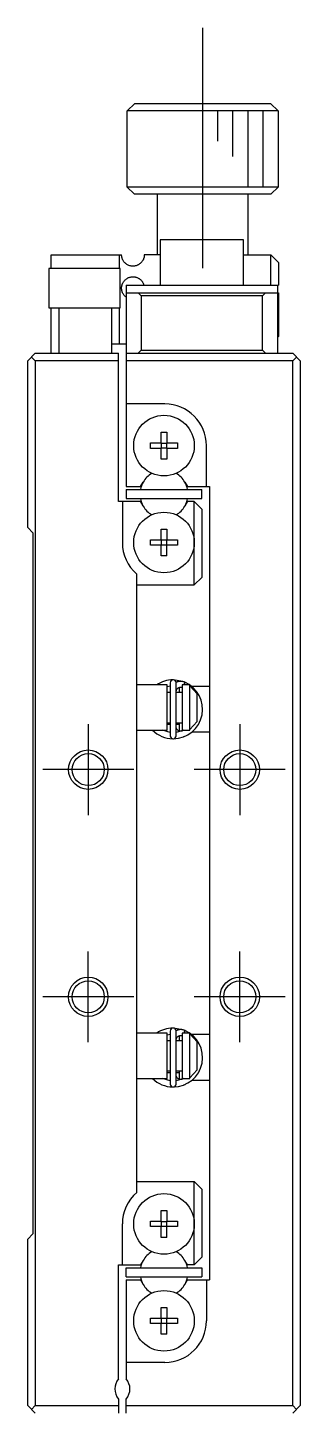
# Model space of a CAD drawing. Extents: x 0 to 292, y -8 to 206.
# Drawn here: x 0 to 18, y 75.1 to 166.5 of the extents above; entities that cross this region are included whole.
import ezdxf

# ---------------------------------------------------------------- set-up
doc = ezdxf.new("R2010")
doc.units = 0
doc.header["$LTSCALE"] = 0.5
doc.linetypes.add('CENTER', pattern=[50.8, 31.75, -6.35, 6.35, -6.35])
for name, color, linetype in [('MSM_CENTER', 1, 'CENTER'), ('MSM_CONTINUOUS', 7, 'CONTINUOUS'), ('MSM_NARROW', 5, 'CONTINUOUS')]:
    doc.layers.add(name, color=color, linetype=linetype)

msp = doc.modelspace()

# ---------------------------------------------------------------- linework, layer by layer
at = {"layer": 'MSM_CENTER'}
for p, q in [((11.55, 166.5), (11.55, 150.5)), ((4, 120.500001), (4, 114.499999)), ((14, 120.500001), (14, 114.499999)), ((7.000002, 117.5), (0.999999, 117.5)), ((17.000002, 117.5), (10.999999, 117.5)), ((4, 99.499999), (4, 105.500001)), ((14, 99.499999), (14, 105.500001)), ((7.000002, 102.5), (0.999999, 102.5)), ((17.000002, 102.5), (10.999999, 102.5))]:
    msp.add_line(p, q, dxfattribs=at)
at = {"layer": 'MSM_CONTINUOUS'}
for p, q in [((6.566026, 161), (7.067813, 161.5)), ((6.566026, 160.5), (6.566026, 161)), ((16.533974, 161), (6.566026, 161)), ((7.067813, 161.5), (16.032187, 161.5)), ((16.032187, 161.5), (16.533974, 161)), ((16.533974, 161), (16.533974, 160.5)), ((6.55, 160.5), (6.566026, 160.5)), ((6.55, 160.5), (6.55, 156)), ((16.533974, 160.5), (16.55, 160.5)), ((16.55, 156), (16.55, 160.5)), ((6.55, 156), (16.55, 156)), ((6.55, 156), (7.05, 155.5)), ((16.05, 155.5), (7.05, 155.5)), ((8.55, 155.5), (8.55, 151.5)), ((14.55, 151.5), (14.55, 155.5)), ((16.05, 155.5), (16.55, 156)), ((14.25, 152.5), (8.75, 152.5)), ((8.75, 152.5), (8.75, 149.5)), ((14.25, 149.5), (14.25, 152.5)), ((1.55, 151.5), (6.2, 151.5)), ((1.55, 150.6), (1.55, 151.5)), ((6.05, 151.5), (6.05, 150.6)), ((6.200104, 151.487609), (6.2, 151.5)), ((6.200413, 151.475229), (6.200104, 151.487609)), ((6.200922, 151.462906), (6.200413, 151.475229)), ((6.201625, 151.450687), (6.200922, 151.462906)), ((6.202516, 151.438617), (6.201625, 151.450687)), ((6.20394, 151.423249), (6.202516, 151.438617)), ((6.205653, 151.408135), (6.20394, 151.423249)), ((6.207635, 151.393304), (6.205653, 151.408135)), ((6.209865, 151.378788), (6.207635, 151.393304)), ((6.212322, 151.364617), (6.209865, 151.378788)), ((6.214986, 151.350822), (6.212322, 151.364617)), ((6.221191, 151.322914), (6.214986, 151.350822)), ((6.228155, 151.296292), (6.221191, 151.322914)), ((6.235805, 151.270881), (6.228155, 151.296292)), ((6.244066, 151.246601), (6.235805, 151.270881)), ((6.252863, 151.223377), (6.244066, 151.246601)), ((6.262122, 151.20113), (6.252863, 151.223377)), ((6.281822, 151.159322), (6.262122, 151.20113)), ((6.303222, 151.120262), (6.281822, 151.159322)), ((6.326199, 151.08362), (6.303222, 151.120262)), ((6.357046, 151.040714), (6.326199, 151.08362)), ((6.390251, 151.000753), (6.357046, 151.040714)), ((6.425757, 150.963617), (6.390251, 151.000753)), ((6.463506, 150.929191), (6.425757, 150.963617)), ((6.502361, 150.898227), (6.463506, 150.929191)), ((6.543395, 150.869769), (6.502361, 150.898227)), ((6.586562, 150.843933), (6.543395, 150.869769)), ((6.631822, 150.820837), (6.586562, 150.843933)), ((6.681667, 150.799643), (6.631822, 150.820837)), ((6.733841, 150.781823), (6.681667, 150.799643)), ((6.788225, 150.767655), (6.733841, 150.781823)), ((7.130211, 150.771975), (7.096089, 150.764366)), ((7.164531, 150.781342), (7.130211, 150.771975)), ((7.198926, 150.792517), (7.164531, 150.781342)), ((7.233271, 150.805552), (7.198926, 150.792517)), ((7.265356, 150.819536), (7.233271, 150.805552)), ((7.297312, 150.835301), (7.265356, 150.819536)), ((7.328987, 150.852847), (7.297312, 150.835301)), ((7.360226, 150.872173), (7.328987, 150.852847)), ((7.390876, 150.893279), (7.360226, 150.872173)), ((7.420783, 150.916165), (7.390876, 150.893279)), ((7.447582, 150.938853), (7.420783, 150.916165)), ((7.473654, 150.963139), (7.447582, 150.938853)), ((7.498857, 150.98895), (7.473654, 150.963139)), ((7.523049, 151.016213), (7.498857, 150.98895)), ((7.546085, 151.044855), (7.523049, 151.016213)), ((7.567825, 151.074803), (7.546085, 151.044855)), ((7.583137, 151.097963), (7.567825, 151.074803)), ((7.597677, 151.121837), (7.583137, 151.097963)), ((7.611394, 151.146369), (7.597677, 151.121837)), ((7.624235, 151.171507), (7.611394, 151.146369)), ((7.635859, 151.196531), (7.624235, 151.171507)), ((7.646608, 151.222095), (7.635859, 151.196531)), ((7.656442, 151.248135), (7.646608, 151.222095)), ((7.665326, 151.274591), (7.656442, 151.248135)), ((7.673458, 151.302253), (7.665326, 151.274591)), ((7.680546, 151.33031), (7.673458, 151.302253)), ((7.686563, 151.358683), (7.680546, 151.33031)), ((7.691483, 151.387295), (7.686563, 151.358683)), ((7.695197, 151.415283), (7.691483, 151.387295)), ((7.69786, 151.443447), (7.695197, 151.415283)), ((7.699464, 151.471711), (7.69786, 151.443447)), ((7.7, 151.5), (7.699464, 151.471711)), ((8.75, 151.5), (7.7, 151.5)), ((14.25, 151.5), (16.05, 151.5)), ((16.05, 149.5), (16.05, 151.5)), ((16.55, 151), (16.05, 151.5)), ((16.55, 151), (16.55, 149.5)), ((6.1, 150.6), (1.4, 150.6)), ((1.4, 150.6), (1.4, 148)), ((6.1, 148), (6.1, 150.6)), ((6.432235, 149.842745), (6.470924, 149.877049)), ((6.470924, 149.877049), (6.517206, 149.912534)), ((6.517206, 149.912534), (6.56646, 149.94452)), ((6.56646, 149.94452), (6.618618, 149.972819)), ((6.618618, 149.972819), (6.660688, 149.991954)), ((6.660688, 149.991954), (6.704503, 150.008687)), ((6.704503, 150.008687), (6.749989, 150.022841)), ((6.749989, 150.022841), (6.79707, 150.034243)), ((6.829283, 150.759779), (6.788225, 150.767655)), ((6.79707, 150.034243), (6.84242, 150.042236)), ((6.871488, 150.754121), (6.829283, 150.759779)), ((6.84242, 150.042236), (6.889227, 150.047515)), ((6.914733, 150.75083), (6.871488, 150.754121)), ((6.889227, 150.047515), (6.9373, 150.049872)), ((6.958912, 150.750053), (6.914733, 150.75083)), ((6.9373, 150.049872), (6.986448, 150.049101)), ((7.003914, 150.751942), (6.958912, 150.750053)), ((6.986448, 150.049101), (7.03648, 150.044994)), ((7.049707, 150.756659), (7.003914, 150.751942)), ((7.03648, 150.044994), (7.087207, 150.037343)), ((7.096089, 150.764366), (7.049707, 150.756659)), ((7.087207, 150.037343), (7.12722, 150.028759)), ((7.12722, 150.028759), (7.167494, 150.01777)), ((7.167494, 150.01777), (7.207839, 150.004286)), ((7.207839, 150.004286), (7.238852, 149.992142)), ((7.238852, 149.992142), (7.269778, 149.978405)), ((7.269778, 149.978405), (7.300497, 149.963059)), ((7.300497, 149.963059), (7.330886, 149.946085)), ((7.330886, 149.946085), (7.355118, 149.93117)), ((7.355118, 149.93117), (7.379051, 149.91515)), ((7.379051, 149.91515), (7.402605, 149.898035)), ((7.402605, 149.898035), (7.425702, 149.879834)), ((7.425702, 149.879834), (7.44891, 149.859985)), ((7.44891, 149.859985), (7.471539, 149.83897)), ((6.200004, 149.302242), (6.200109, 149.3127)), ((6.200045, 149.291789), (6.200004, 149.302242)), ((6.200239, 149.281085), (6.200045, 149.291789)), ((6.200109, 149.3127), (6.200357, 149.323134)), ((6.200585, 149.270409), (6.200239, 149.281085)), ((6.200357, 149.323134), (6.200749, 149.333513)), ((6.201079, 149.259792), (6.200585, 149.270409)), ((6.200749, 149.333513), (6.201301, 149.344149)), ((6.201718, 149.249264), (6.201079, 149.259792)), ((6.201301, 149.344149), (6.201999, 149.354708)), ((6.202758, 149.235743), (6.201718, 149.249264)), ((6.201999, 149.354708), (6.202837, 149.365167)), ((6.204025, 149.222403), (6.202758, 149.235743)), ((6.202837, 149.365167), (6.20381, 149.375499)), ((6.20381, 149.375499), (6.205248, 149.388565)), ((6.205506, 149.209288), (6.204025, 149.222403)), ((6.205248, 149.388565), (6.206889, 149.401416)), ((6.207649, 149.193166), (6.205506, 149.209288)), ((6.206889, 149.401416), (6.20872, 149.41403)), ((6.210089, 149.177404), (6.207649, 149.193166)), ((6.20872, 149.41403), (6.210725, 149.426384)), ((6.212804, 149.162015), (6.210089, 149.177404)), ((6.210725, 149.426384), (6.213739, 149.442897)), ((6.215771, 149.147013), (6.212804, 149.162015)), ((6.213739, 149.442897), (6.217038, 149.458956)), ((6.218965, 149.13241), (6.215771, 149.147013)), ((6.217038, 149.458956), (6.220596, 149.474556)), ((6.222362, 149.118221), (6.218965, 149.13241)), ((6.220596, 149.474556), (6.227893, 149.502702)), ((6.23019, 149.089303), (6.222362, 149.118221)), ((6.227893, 149.502702), (6.235936, 149.52952)), ((6.2388, 149.061799), (6.23019, 149.089303)), ((6.235936, 149.52952), (6.24466, 149.555102)), ((6.248119, 149.035602), (6.2388, 149.061799)), ((6.24466, 149.555102), (6.253998, 149.579544)), ((6.258069, 149.010604), (6.248119, 149.035602)), ((6.253998, 149.579544), (6.263886, 149.602937)), ((6.268574, 148.986696), (6.258069, 149.010604)), ((6.263886, 149.602937), (6.274256, 149.625377)), ((6.291431, 148.941047), (6.268574, 148.986696)), ((6.274256, 149.625377), (6.300802, 149.675782)), ((6.300802, 149.675782), (6.329969, 149.722476)), ((6.329969, 149.722476), (6.361661, 149.765704)), ((6.361661, 149.765704), (6.395782, 149.805712)), ((6.395782, 149.805712), (6.432235, 149.842745)), ((6.5, 149.5), (16.55, 149.5)), ((6.5, 149.5), (6.5, 136.2)), ((6.5, 149), (16.55, 149)), ((7.5, 148.8), (7.3, 149)), ((7.471539, 149.83897), (7.493495, 149.816825)), ((7.493495, 149.816825), (7.514685, 149.79359)), ((7.514685, 149.79359), (7.534545, 149.769895)), ((7.534545, 149.769895), (7.553582, 149.745173)), ((7.553582, 149.745173), (7.571711, 149.719487)), ((7.571711, 149.719487), (7.588849, 149.692902)), ((7.588849, 149.692902), (7.605509, 149.664419)), ((7.605509, 149.664419), (7.62101, 149.635011)), ((7.62101, 149.635011), (7.635276, 149.604777)), ((7.635276, 149.604777), (7.64823, 149.573817)), ((7.64823, 149.573817), (7.657256, 149.549576)), ((7.657256, 149.549576), (7.665468, 149.524953)), ((7.665468, 149.524953), (7.672842, 149.5)), ((15.7, 149), (15.5, 148.8)), ((16.5, 149.5), (16.5, 145)), ((16.55, 149), (16.55, 146.1)), ((6.316377, 148.898595), (6.291431, 148.941047)), ((6.343297, 148.859014), (6.316377, 148.898595)), ((6.372076, 148.821979), (6.343297, 148.859014)), ((6.412223, 148.777203), (6.372076, 148.821979)), ((6.455499, 148.736094), (6.412223, 148.777203)), ((6.499942, 148.700044), (6.455499, 148.736094)), ((15.5, 148.8), (7.5, 148.8)), ((7.5, 148.8), (7.5, 145.2)), ((15.5, 145.2), (15.5, 148.8)), ((1.4, 148), (6.1, 148)), ((1.55, 145), (1.55, 148)), ((2.05, 148), (2.05, 145)), ((5.55, 145), (5.55, 148)), ((6.05, 148), (6.05, 145.6)), ((6.5, 145.6), (5.55, 145.6)), ((16.5, 146.05), (16.55, 146.1)), ((0.5, 145), (0, 144.5)), ((0, 133.5), (0, 144.5)), ((0.5, 144.5), (0.25, 144.75)), ((0.5, 145), (6, 145)), ((6, 144.5), (0.5, 144.5)), ((0.5, 144.5), (0.5, 75.5)), ((6, 135.2), (6, 145)), ((6.5, 145), (17.5, 145)), ((17.5, 144.5), (6.5, 144.5)), ((7.3, 145), (7.5, 145.2)), ((7.5, 145.2), (15.5, 145.2)), ((15.5, 145.2), (15.7, 145)), ((17.5, 145), (18, 144.5)), ((17.75, 144.75), (17.5, 144.5)), ((17.5, 75.5), (17.5, 144.5)), ((18, 144.5), (18, 75.5)), ((9.05, 141.65), (6.5, 141.65)), ((8.113639, 139.08), (8.82, 139.08)), ((8.113639, 138.72), (8.113639, 139.08)), ((8.82, 139.786361), (9.18, 139.786361)), ((8.82, 139.08), (8.82, 139.786361)), ((8.830372, 139.069628), (8.82, 139.08)), ((8.830372, 138.730372), (8.830372, 139.069628)), ((8.830372, 139.069628), (9.169628, 139.069628)), ((9.169628, 139.069628), (9.18, 139.08)), ((9.169628, 139.069628), (9.169628, 138.730372)), ((9.18, 139.786361), (9.18, 139.08)), ((9.18, 139.08), (9.886361, 139.08)), ((9.886361, 139.08), (9.886361, 138.72)), ((11.8, 136.2), (11.8, 138.9)), ((8.82, 138.72), (8.113639, 138.72)), ((8.830372, 138.730372), (8.82, 138.72)), ((8.82, 138.013639), (8.82, 138.72)), ((9.18, 138.013639), (8.82, 138.013639)), ((9.169628, 138.730372), (8.830372, 138.730372)), ((9.169628, 138.730372), (9.18, 138.72)), ((9.18, 138.72), (9.18, 138.013639)), ((9.886361, 138.72), (9.18, 138.72)), ((6.5, 136.2), (7.455588, 136.2)), ((7.455588, 136.2), (7.625185, 136.49375)), ((10.374815, 136.49375), (10.544412, 136.2)), ((10.544412, 136.2), (12, 136.2)), ((12, 136.2), (12, 83.8)), ((6.5, 136), (6.5, 135.4)), ((6.5, 136), (11.5, 136)), ((6.5, 135.4), (11.5, 135.4)), ((11.5, 135.4), (11.5, 136)), ((7.455588, 135.2), (6, 135.2)), ((6.25, 135.2), (6.25, 132.5)), ((7.625185, 134.90625), (7.455588, 135.2)), ((10.544412, 135.2), (10.374815, 134.90625)), ((11, 135.2), (10.544412, 135.2)), ((11, 129.7), (11, 135.2)), ((11, 135.2), (11.5, 134.7)), ((11.5, 134.7), (11.5, 130.2)), ((0, 133.5), (0.35, 133.15)), ((0.35, 133.15), (0.35, 86.85)), ((8.113639, 132.68), (8.82, 132.68)), ((8.113639, 132.32), (8.113639, 132.68)), ((8.82, 133.386361), (9.18, 133.386361)), ((8.82, 132.68), (8.82, 133.386361)), ((8.830372, 132.669628), (8.82, 132.68)), ((8.830372, 132.330372), (8.830372, 132.669628)), ((8.830372, 132.669628), (9.169628, 132.669628)), ((9.169628, 132.669628), (9.18, 132.68)), ((9.169628, 132.669628), (9.169628, 132.330372)), ((9.18, 133.386361), (9.18, 132.68)), ((9.18, 132.68), (9.886361, 132.68)), ((9.886361, 132.68), (9.886361, 132.32)), ((8.82, 132.32), (8.113639, 132.32)), ((8.830372, 132.330372), (8.82, 132.32)), ((8.82, 131.613639), (8.82, 132.32)), ((9.18, 131.613639), (8.82, 131.613639)), ((9.169628, 132.330372), (8.830372, 132.330372)), ((9.169628, 132.330372), (9.18, 132.32)), ((9.886361, 132.32), (9.18, 132.32)), ((9.18, 131.613639), (9.18, 132.32)), ((7.2, 89.579062), (7.2, 130.420938)), ((11.5, 130.2), (11, 129.7)), ((7.2, 129.7), (11, 129.7)), ((10.323491, 123.29708), (9.633656, 123.433809)), ((9.2, 123.1), (7.2, 123.1)), ((9.199901, 122.991677), (9.411484, 123.033719)), ((9.2, 120.1), (9.2, 123.1)), ((9.411506, 122.6), (9.2, 122.6)), ((9.411506, 123.240091), (9.411506, 119.740091)), ((9.808138, 123.267387), (9.79999, 123.263462)), ((9.801506, 119.740091), (9.801506, 123.240091)), ((9.801506, 122.638411), (9.80184, 122.652645)), ((10.2, 122.6), (9.801506, 122.6)), ((9.80184, 122.652645), (9.802902, 122.667634)), ((9.802902, 122.667634), (9.804689, 122.682552)), ((9.804689, 122.682552), (9.807198, 122.697364)), ((9.807198, 122.697364), (9.810422, 122.712036)), ((9.839511, 123.281298), (9.808138, 123.267387)), ((9.810422, 122.712036), (9.814354, 122.726532)), ((9.814354, 122.726532), (9.818987, 122.740818)), ((9.818987, 122.740818), (9.824309, 122.754861)), ((9.824309, 122.754861), (9.830309, 122.768627)), ((9.830309, 122.768627), (9.836973, 122.782084)), ((9.836973, 122.782084), (9.844288, 122.795198)), ((9.871527, 123.293623), (9.839511, 123.281298)), ((9.844288, 122.795198), (9.852236, 122.807938)), ((9.852236, 122.807938), (9.860801, 122.820273)), ((9.860801, 122.820273), (9.869963, 122.832172)), ((9.869963, 122.832172), (9.879701, 122.843606)), ((9.904107, 123.304333), (9.871527, 123.293623)), ((9.879701, 122.843606), (9.889994, 122.854546)), ((9.889994, 122.854546), (9.900817, 122.864964)), ((9.900817, 122.864964), (9.912147, 122.874832)), ((9.937171, 123.3134), (9.904107, 123.304333)), ((9.912147, 122.874832), (9.923957, 122.884127)), ((9.923957, 122.884127), (9.936219, 122.892821)), ((9.936219, 122.892821), (9.948903, 122.900893)), ((9.97064, 123.320804), (9.937171, 123.3134)), ((9.948903, 122.900893), (9.96198, 122.908321)), ((9.96198, 122.908321), (9.975418, 122.915083)), ((10.00443, 123.326526), (9.97064, 123.320804)), ((9.975418, 122.915083), (9.989183, 122.921161)), ((9.989183, 122.921161), (10.003243, 122.926537)), ((10, 122.925388), (10, 122.6)), ((10.003243, 122.926537), (10.01756, 122.931197)), ((10.038459, 123.330554), (10.00443, 123.326526)), ((10.01756, 122.931197), (10.0321, 122.935125)), ((10.0321, 122.935125), (10.046825, 122.938311)), ((10.072643, 123.332876), (10.038459, 123.330554)), ((10.046825, 122.938311), (10.061697, 122.940744)), ((10.061697, 122.940744), (10.076677, 122.942418)), ((10.106901, 123.333487), (10.072643, 123.332876)), ((10.076677, 122.942418), (10.091727, 122.943326)), ((10.091727, 122.943326), (10.106807, 122.943465)), ((10.106807, 122.943465), (10.121877, 122.942835)), ((10.141147, 123.332386), (10.106901, 123.333487)), ((10.121877, 122.942835), (10.136897, 122.941437)), ((10.136897, 122.941437), (10.151829, 122.939274)), ((10.175298, 123.329575), (10.141147, 123.332386)), ((10.151829, 122.939274), (10.166632, 122.936352)), ((10.166632, 122.936352), (10.181267, 122.932679)), ((10.20927, 123.32506), (10.175298, 123.329575)), ((10.181267, 122.932679), (10.195697, 122.928267)), ((10.195697, 122.928267), (10.200026, 122.926785)), ((10.2, 123.1), (10.2, 120.1)), ((10.7, 123.1), (10.2, 123.1)), ((10.24298, 123.318852), (10.20927, 123.32506)), ((10.220375, 122.919776), (10.227777, 122.916579)), ((10.276346, 123.310967), (10.24298, 123.318852)), ((10.309286, 123.301422), (10.276346, 123.310967)), ((10.341717, 123.29024), (10.309286, 123.301422)), ((10.322777, 123.1), (10.328781, 123.114556)), ((10.328781, 123.114556), (10.334564, 123.129008)), ((10.380771, 123.273381), (10.333644, 123.100001)), ((10.334564, 123.129008), (10.340088, 123.143263)), ((10.340088, 123.143263), (10.345316, 123.157225)), ((10.371894, 123.278165), (10.341717, 123.29024)), ((10.345316, 123.157225), (10.350214, 123.170802)), ((10.350214, 123.170802), (10.354749, 123.183906)), ((10.354749, 123.183906), (10.358892, 123.19645)), ((10.358892, 123.19645), (10.362616, 123.208352)), ((10.362616, 123.208352), (10.365895, 123.219532)), ((10.365895, 123.219532), (10.368709, 123.229918)), ((10.368709, 123.229918), (10.371038, 123.23944)), ((10.371038, 123.23944), (10.372868, 123.248037)), ((10.374557, 123.274363), (10.371894, 123.278165)), ((10.372868, 123.248037), (10.374186, 123.255652)), ((10.374186, 123.255652), (10.374984, 123.262233)), ((10.375001, 123.272133), (10.374557, 123.274363)), ((10.374984, 123.262233), (10.375256, 123.267739)), ((10.375256, 123.267739), (10.375001, 123.272133)), ((10.401051, 123.264399), (10.380201, 123.273581)), ((10.7, 120.1), (10.7, 123.1)), ((10.7, 123.045683), (11.2, 122.516515)), ((12, 123), (10.830467, 123)), ((11.2, 120.683485), (11.2, 122.516515)), ((11.2, 120.683485), (10.7, 120.154317)), ((7.2, 120.1), (9.2, 120.1)), ((9.411452, 119.94678), (8.907825, 120.099913)), ((9, 120.05727), (9, 120.1)), ((9.2, 120.6), (9.411506, 120.6)), ((9.2, 120.5), (9.411506, 120.5)), ((9.801506, 120.6), (10.2, 120.6)), ((9.801506, 120.5), (10, 120.5)), ((9.80159, 120.334735), (9.801506, 120.341772)), ((10.304752, 120.099936), (9.801548, 119.946457)), ((9.802303, 120.319722), (9.80159, 120.334735)), ((9.803744, 120.30476), (9.802303, 120.319722)), ((9.805909, 120.289882), (9.803744, 120.30476)), ((9.808795, 120.275126), (9.805909, 120.289882)), ((9.812396, 120.260524), (9.808795, 120.275126)), ((9.816703, 120.246113), (9.812396, 120.260524)), ((9.821708, 120.231927), (9.816703, 120.246113)), ((9.827401, 120.217999), (9.821708, 120.231927)), ((9.833769, 120.204364), (9.827401, 120.217999)), ((9.840798, 120.191054), (9.833769, 120.204364)), ((9.848473, 120.178103), (9.840798, 120.191054)), ((9.856778, 120.165543), (9.848473, 120.178103)), ((9.865693, 120.153406), (9.856778, 120.165543)), ((9.875199, 120.141721), (9.865693, 120.153406)), ((9.885274, 120.130519), (9.875199, 120.141721)), ((9.895894, 120.11983), (9.885274, 120.130519)), ((9.907036, 120.10968), (9.895894, 120.11983)), ((9.918673, 120.100097), (9.907036, 120.10968)), ((9.930777, 120.091107), (9.918673, 120.100097)), ((9.943318, 120.082734), (9.930777, 120.091107)), ((9.956267, 120.075), (9.943318, 120.082734)), ((9.969591, 120.067928), (9.956267, 120.075)), ((9.983257, 120.061537), (9.969591, 120.067928)), ((9.99723, 120.055845), (9.983257, 120.061537)), ((10.011474, 120.050869), (9.99723, 120.055845)), ((10, 120.6), (10, 120.0546)), ((10.025954, 120.046622), (10.011474, 120.050869)), ((10.04063, 120.043117), (10.025954, 120.046622)), ((10.055466, 120.040364), (10.04063, 120.043117)), ((10.070422, 120.03837), (10.055466, 120.040364)), ((10.085459, 120.037142), (10.070422, 120.03837)), ((10.100537, 120.036682), (10.085459, 120.037142)), ((10.115617, 120.036992), (10.100537, 120.036682)), ((10.130658, 120.038071), (10.115617, 120.036992)), ((10.145621, 120.039915), (10.130658, 120.038071)), ((10.160468, 120.042519), (10.145621, 120.039915)), ((10.175158, 120.045874), (10.160468, 120.042519)), ((10.189655, 120.049971), (10.175158, 120.045874)), ((10.203922, 120.054797), (10.189655, 120.049971)), ((10.2, 120.1), (10.7, 120.1)), ((10.218482, 120.060577), (10.203922, 120.054797)), ((10.219748, 120.060845), (10.218248, 120.060468)), ((10.315697, 119.680828), (10.371894, 119.702018)), ((10.371474, 119.702829), (10.389432, 119.710624)), ((10.37751, 119.706206), (10.380579, 119.706754)), ((10.854129, 120), (12, 120)), ((9.2, 100.1), (7.2, 100.1)), ((9.199901, 99.991677), (9.411484, 100.033719)), ((9.2, 97.1), (9.2, 100.1)), ((9.411506, 99.6), (9.2, 99.6)), ((9.411506, 100.240091), (9.411506, 96.740091)), ((10.323491, 100.29708), (9.633656, 100.433809)), ((9.808138, 100.267387), (9.79999, 100.263462)), ((9.801506, 96.740091), (9.801506, 100.240091)), ((9.801506, 99.638411), (9.80184, 99.652645)), ((10.2, 99.6), (9.801506, 99.6)), ((9.80184, 99.652645), (9.802902, 99.667634)), ((9.802902, 99.667634), (9.804689, 99.682552)), ((9.804689, 99.682552), (9.807198, 99.697364)), ((9.807198, 99.697364), (9.810422, 99.712036)), ((9.839511, 100.281298), (9.808138, 100.267387)), ((9.810422, 99.712036), (9.814354, 99.726532)), ((9.814354, 99.726532), (9.818987, 99.740818)), ((9.818987, 99.740818), (9.824309, 99.754861)), ((9.824309, 99.754861), (9.830309, 99.768627)), ((9.830309, 99.768627), (9.836973, 99.782084)), ((9.836973, 99.782084), (9.844288, 99.795198)), ((9.871527, 100.293623), (9.839511, 100.281298)), ((9.844288, 99.795198), (9.852236, 99.807938)), ((9.852236, 99.807938), (9.860801, 99.820273)), ((9.860801, 99.820273), (9.869963, 99.832172)), ((9.869963, 99.832172), (9.879701, 99.843606)), ((9.904107, 100.304333), (9.871527, 100.293623)), ((9.879701, 99.843606), (9.889994, 99.854546)), ((9.889994, 99.854546), (9.900817, 99.864964)), ((9.900817, 99.864964), (9.912147, 99.874832)), ((9.937171, 100.3134), (9.904107, 100.304333)), ((9.912147, 99.874832), (9.923957, 99.884127)), ((9.923957, 99.884127), (9.936219, 99.892821)), ((9.936219, 99.892821), (9.948903, 99.900893)), ((9.97064, 100.320804), (9.937171, 100.3134)), ((9.948903, 99.900893), (9.96198, 99.908321)), ((9.96198, 99.908321), (9.975418, 99.915083)), ((10.00443, 100.326526), (9.97064, 100.320804)), ((9.975418, 99.915083), (9.989183, 99.921161)), ((9.989183, 99.921161), (10.003243, 99.926537)), ((10, 99.925388), (10, 99.6)), ((10.003243, 99.926537), (10.01756, 99.931197)), ((10.038459, 100.330554), (10.00443, 100.326526)), ((10.01756, 99.931197), (10.0321, 99.935125)), ((10.0321, 99.935125), (10.046825, 99.938311)), ((10.072643, 100.332876), (10.038459, 100.330554)), ((10.046825, 99.938311), (10.061697, 99.940744)), ((10.061697, 99.940744), (10.076677, 99.942418)), ((10.106901, 100.333487), (10.072643, 100.332876)), ((10.076677, 99.942418), (10.091727, 99.943326)), ((10.091727, 99.943326), (10.106807, 99.943465)), ((10.106807, 99.943465), (10.121877, 99.942835)), ((10.141147, 100.332386), (10.106901, 100.333487)), ((10.121877, 99.942835), (10.136897, 99.941437)), ((10.136897, 99.941437), (10.151829, 99.939274)), ((10.175298, 100.329575), (10.141147, 100.332386)), ((10.151829, 99.939274), (10.166632, 99.936352)), ((10.166632, 99.936352), (10.181267, 99.932679)), ((10.20927, 100.32506), (10.175298, 100.329575)), ((10.181267, 99.932679), (10.195697, 99.928267)), ((10.195697, 99.928267), (10.200026, 99.926785)), ((10.2, 100.1), (10.2, 97.1)), ((10.7, 100.1), (10.2, 100.1)), ((10.24298, 100.318852), (10.20927, 100.32506)), ((10.220375, 99.919776), (10.23279, 99.914388)), ((10.276346, 100.310967), (10.24298, 100.318852)), ((10.309286, 100.301422), (10.276346, 100.310967)), ((10.341717, 100.29024), (10.309286, 100.301422)), ((10.322777, 100.1), (10.328783, 100.114561)), ((10.328783, 100.114561), (10.334568, 100.129019)), ((10.380771, 100.273381), (10.333644, 100.100001)), ((10.334568, 100.129019), (10.340094, 100.143278)), ((10.340094, 100.143278), (10.345323, 100.157244)), ((10.371894, 100.278165), (10.341717, 100.29024)), ((10.345323, 100.157244), (10.350222, 100.170826)), ((10.350222, 100.170826), (10.354758, 100.183934)), ((10.354758, 100.183934), (10.358902, 100.196481)), ((10.358902, 100.196481), (10.362625, 100.208384)), ((10.362625, 100.208384), (10.365905, 100.219566)), ((10.365905, 100.219566), (10.368718, 100.229953)), ((10.368718, 100.229953), (10.371046, 100.239476)), ((10.371046, 100.239476), (10.372874, 100.248072)), ((10.374557, 100.274363), (10.371894, 100.278165)), ((10.372874, 100.248072), (10.374191, 100.255684)), ((10.401051, 100.264399), (10.373946, 100.276278)), ((10.374191, 100.255684), (10.374986, 100.262263)), ((10.374998, 100.272155), (10.374557, 100.274363)), ((10.374986, 100.262263), (10.375256, 100.267766)), ((10.375256, 100.267766), (10.374998, 100.272155)), ((10.7, 97.1), (10.7, 100.1)), ((10.7, 100.045683), (11.2, 99.516515)), ((12, 100), (10.830467, 100)), ((11.2, 97.683485), (11.2, 99.516515)), ((7.2, 97.1), (9.2, 97.1)), ((9.411452, 96.94678), (8.907825, 97.099913)), ((9, 97.05727), (9, 97.1)), ((9.2, 97.6), (9.411506, 97.6)), ((9.2, 97.5), (9.411506, 97.5)), ((9.801506, 97.6), (10.2, 97.6)), ((9.801506, 97.5), (10, 97.5)), ((9.80159, 97.334735), (9.801506, 97.341772)), ((10.304752, 97.099936), (9.801548, 96.946457)), ((9.802303, 97.319722), (9.80159, 97.334735)), ((9.803744, 97.30476), (9.802303, 97.319722)), ((9.805909, 97.289882), (9.803744, 97.30476)), ((9.808795, 97.275126), (9.805909, 97.289882)), ((9.812396, 97.260524), (9.808795, 97.275126)), ((9.816703, 97.246113), (9.812396, 97.260524)), ((9.821708, 97.231927), (9.816703, 97.246113)), ((9.827401, 97.217999), (9.821708, 97.231927)), ((9.833769, 97.204364), (9.827401, 97.217999)), ((9.840798, 97.191054), (9.833769, 97.204364)), ((9.848473, 97.178103), (9.840798, 97.191054)), ((9.856778, 97.165543), (9.848473, 97.178103)), ((9.865693, 97.153406), (9.856778, 97.165543)), ((9.875199, 97.141721), (9.865693, 97.153406)), ((9.885274, 97.130519), (9.875199, 97.141721)), ((9.895894, 97.11983), (9.885274, 97.130519)), ((9.907036, 97.10968), (9.895894, 97.11983)), ((9.918673, 97.100097), (9.907036, 97.10968)), ((9.930777, 97.091107), (9.918673, 97.100097)), ((9.943318, 97.082734), (9.930777, 97.091107)), ((9.956267, 97.075), (9.943318, 97.082734)), ((9.969591, 97.067928), (9.956267, 97.075)), ((9.983257, 97.061537), (9.969591, 97.067928)), ((9.99723, 97.055845), (9.983257, 97.061537)), ((10.011474, 97.050869), (9.99723, 97.055845)), ((10, 97.6), (10, 97.0546)), ((10.025954, 97.046622), (10.011474, 97.050869)), ((10.04063, 97.043117), (10.025954, 97.046622)), ((10.055466, 97.040364), (10.04063, 97.043117)), ((10.070422, 97.03837), (10.055466, 97.040364)), ((10.085459, 97.037142), (10.070422, 97.03837)), ((10.100537, 97.036682), (10.085459, 97.037142)), ((10.115617, 97.036992), (10.100537, 97.036682)), ((10.130658, 97.038071), (10.115617, 97.036992)), ((10.145621, 97.039915), (10.130658, 97.038071)), ((10.160468, 97.042519), (10.145621, 97.039915)), ((10.175158, 97.045874), (10.160468, 97.042519)), ((10.189655, 97.049971), (10.175158, 97.045874)), ((10.203922, 97.054797), (10.189655, 97.049971)), ((10.2, 97.1), (10.7, 97.1)), ((10.218482, 97.060577), (10.203922, 97.054797)), ((10.219748, 97.060845), (10.218248, 97.060468)), ((11.2, 97.683485), (10.7, 97.154317)), ((10.854129, 97), (12, 97)), ((10.315697, 96.680828), (10.371894, 96.702018)), ((10.371474, 96.702829), (10.389432, 96.710624)), ((10.37751, 96.706206), (10.380579, 96.706754)), ((7.2, 90.3), (11, 90.3)), ((11, 84.8), (11, 90.3)), ((11, 90.3), (11.5, 89.8)), ((11.5, 89.8), (11.5, 85.3)), ((8.82, 88.386361), (9.18, 88.386361)), ((8.82, 87.68), (8.82, 88.386361)), ((9.18, 88.386361), (9.18, 87.68)), ((0.35, 86.85), (0, 86.5)), ((6.25, 84.8), (6.25, 87.5)), ((8.113639, 87.68), (8.82, 87.68)), ((8.113639, 87.32), (8.113639, 87.68)), ((8.82, 87.32), (8.113639, 87.32)), ((8.830372, 87.669628), (8.82, 87.68)), ((8.830372, 87.330372), (8.82, 87.32)), ((8.82, 86.613639), (8.82, 87.32)), ((8.830372, 87.330372), (8.830372, 87.669628)), ((8.830372, 87.669628), (9.169628, 87.669628)), ((9.169628, 87.330372), (8.830372, 87.330372)), ((9.169628, 87.669628), (9.18, 87.68)), ((9.169628, 87.669628), (9.169628, 87.330372)), ((9.169628, 87.330372), (9.18, 87.32)), ((9.18, 87.68), (9.886361, 87.68)), ((9.886361, 87.32), (9.18, 87.32)), ((9.18, 86.613639), (9.18, 87.32)), ((9.886361, 87.68), (9.886361, 87.32)), ((0, 75.5), (0, 86.5)), ((9.18, 86.613639), (8.82, 86.613639)), ((7.625185, 85.09375), (7.455588, 84.8)), ((10.544412, 84.8), (10.374815, 85.09375)), ((11.5, 85.3), (11, 84.8)), ((6, 84.8), (7.455588, 84.8)), ((6, 77.261438), (6, 84.8)), ((6.5, 84.6), (11.5, 84.6)), ((6.5, 84), (6.5, 84.6)), ((11, 84.8), (10.544412, 84.8)), ((11.5, 84.6), (11.5, 84)), ((6.5, 84), (11.5, 84)), ((6.5, 83.8), (6.5, 77.261438)), ((6.5, 83.8), (7.455588, 83.8)), ((7.455588, 83.8), (7.625185, 83.50625)), ((10.374815, 83.50625), (10.544412, 83.8)), ((10.544412, 83.8), (12, 83.8)), ((11.8, 83.8), (11.8, 81.1)), ((8.82, 81.986361), (9.18, 81.986361)), ((8.82, 81.28), (8.82, 81.986361)), ((9.18, 81.986361), (9.18, 81.28)), ((8.113639, 81.28), (8.82, 81.28)), ((8.113639, 80.92), (8.113639, 81.28)), ((8.82, 80.92), (8.113639, 80.92)), ((8.830372, 81.269628), (8.82, 81.28)), ((8.830372, 80.930372), (8.82, 80.92)), ((8.82, 80.213639), (8.82, 80.92)), ((8.830372, 80.930372), (8.830372, 81.269628)), ((8.830372, 81.269628), (9.169628, 81.269628)), ((9.169628, 80.930372), (8.830372, 80.930372)), ((9.169628, 81.269628), (9.18, 81.28)), ((9.169628, 81.269628), (9.169628, 80.930372)), ((9.169628, 80.930372), (9.18, 80.92)), ((9.18, 81.28), (9.886361, 81.28)), ((9.886361, 80.92), (9.18, 80.92)), ((9.18, 80.213639), (9.18, 80.92)), ((9.886361, 81.28), (9.886361, 80.92)), ((9.18, 80.213639), (8.82, 80.213639)), ((9.05, 78.35), (6.5, 78.35)), ((6, 75.938562), (6, 75)), ((6.5, 75), (6.5, 75.938562)), ((0, 75.5), (0.5, 75)), ((0.25, 75.25), (0.5, 75.5)), ((0.5, 75.5), (6, 75.5)), ((6.5, 75.5), (17.5, 75.5)), ((17.5, 75.5), (17.75, 75.25)), ((18, 75.5), (17.5, 75))]:
    msp.add_line(p, q, dxfattribs=at)
for centre, radius in [((9, 138.9), 2), ((9, 132.5), 2), ((4, 117.5), 1.0565), ((14, 117.5), 1.0565), ((4, 102.5), 1.0565), ((14, 102.5), 1.0565), ((9, 87.5), 2), ((9, 81.1), 2)]:
    msp.add_circle(centre, radius, dxfattribs=at)
for centre, radius, start, end in [((9.05, 138.9), 2.75, 0, 90), ((9.115, 135.58519), 1.75, 121.886504, 135.090487), ((9, 135.699999), 1.5875, 120.433182, 135.094867), ((9, 135.699999), 1.5875, 45.000026, 59.566818), ((8.885, 135.58519), 1.75, 44.995594, 58.113496), ((9, 135.699999), 1.5875, 150, 169.10691), ((9, 135.7), 1.5875, 135.094892, 150), ((9, 135.7), 1.5875, 30, 45), ((9, 135.699999), 1.5875, 10.89309, 30), ((9, 135.699999), 1.5875, 190.893016, 209.999969), ((9, 135.699999), 1.5875, 330.000031, 349.106984), ((9, 135.7), 1.5875, 210, 225), ((9, 135.699999), 1.5875, 224.999974, 239.566737), ((9.115, 135.81481), 1.75, 224.995594, 238.113496), ((9, 135.699999), 1.5875, 300.433263, 315.000026), ((8.885, 135.81481), 1.75, 301.886504, 315.004406), ((9, 135.7), 1.5875, 315, 330), ((9, 132.5), 2.75, 180, 229.114807), ((9.608416, 121.483376), 1.950705, 90.710984, 124.007692), ((9.606506, 123.240091), 0.195, 0, 180), ((9.606192, 121.490232), 1.944084, 270.719787, 66.812363), ((9.605246, 121.486681), 1.940453, 225.632122, 269.301655), ((9.606506, 119.740091), 0.195, 180, 0), ((9.608416, 98.483376), 1.950705, 90.710984, 124.007692), ((9.606506, 100.240091), 0.195, 0, 180), ((9.606192, 98.490232), 1.944084, 270.719787, 66.812363), ((9.605246, 98.486681), 1.940453, 225.632122, 269.301655), ((9.606506, 96.740091), 0.195, 180, 0), ((9, 87.5), 2.75, 130.885193, 180), ((9, 84.300001), 1.5875, 150, 169.106984), ((9, 84.3), 1.5875, 135, 150), ((9, 84.300001), 1.5875, 120.433263, 135.000026), ((9.115, 84.18519), 1.75, 121.886504, 135.004406), ((9, 84.300001), 1.5875, 44.999974, 59.566737), ((8.885, 84.18519), 1.75, 44.995594, 58.113496), ((9, 84.3), 1.5875, 30, 45), ((9, 84.300001), 1.5875, 10.893016, 29.999969), ((9, 84.300001), 1.5875, 190.89309, 210), ((9, 84.3), 1.5875, 210, 225), ((9.115, 84.41481), 1.75, 224.995594, 238.113496), ((9, 84.300001), 1.5875, 225.000026, 239.566818), ((9, 84.300001), 1.5875, 300.433182, 314.999974), ((8.885, 84.41481), 1.75, 301.886504, 315.004406), ((9, 84.3), 1.5875, 315, 330), ((9, 84.300001), 1.5875, 330, 349.10691), ((9.05, 81.1), 2.75, 270, 0), ((6.75, 76.6), 1, 138.590378, 221.409622), ((5.75, 76.6), 1, 318.590378, 41.409622)]:
    msp.add_arc(centre, radius, start, end, dxfattribs=at)
at = {"layer": 'MSM_NARROW'}
for p, q in [((12.55, 159), (12.55, 161)), ((13.55, 158), (13.55, 161)), ((14.55, 156), (14.55, 161)), ((15.55, 156), (15.55, 161))]:
    msp.add_line(p, q, dxfattribs=at)
for centre in [(4, 117.5), (14, 117.5), (4, 102.5), (14, 102.5)]:
    msp.add_circle(centre, 1.3, dxfattribs=at)

doc.saveas('drawing.dxf')
